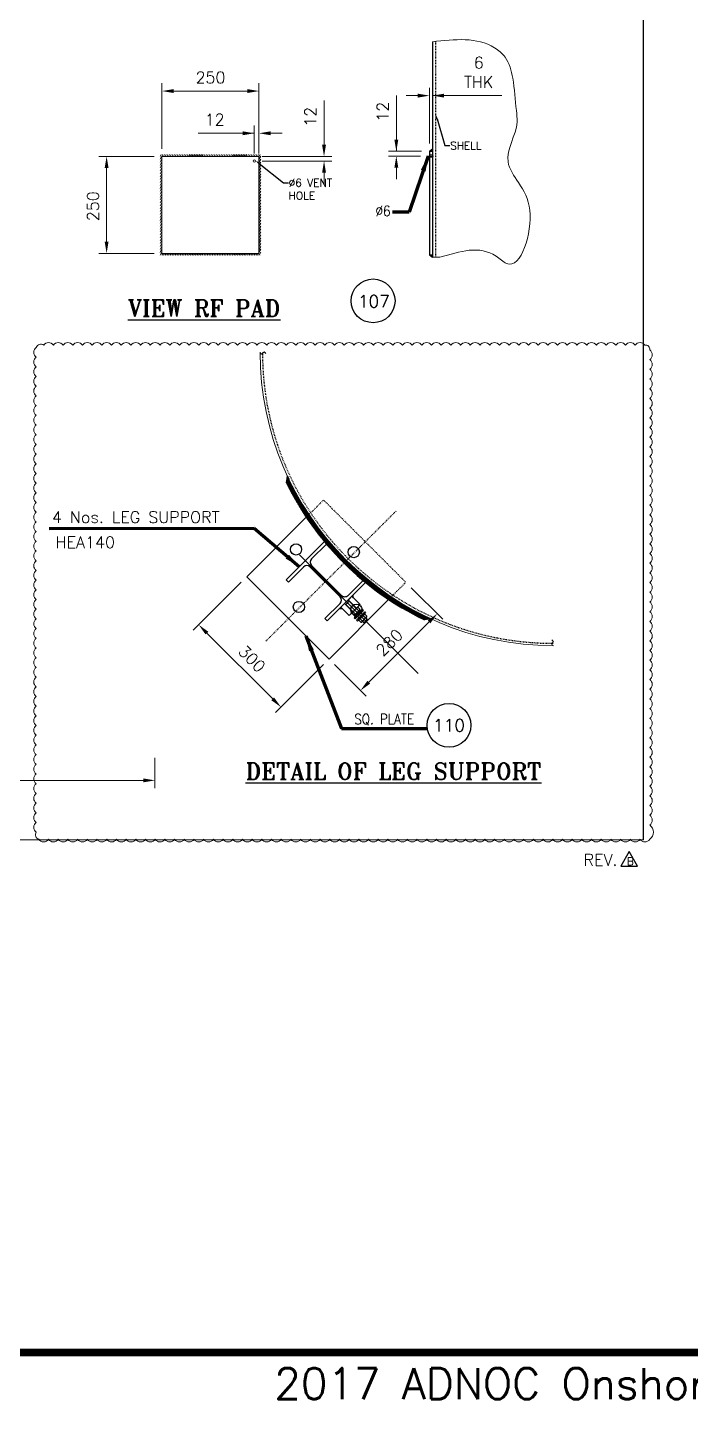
# Model space of a CAD drawing. Header units: inches. Extents: x 26960 to 35074, y -20333 to -19295.
# Drawn here: x 27115.4 to 27200.8, y -19881.6 to -19703.5 of the extents above; entities that cross this region are included whole.
import ezdxf
from ezdxf import colors
from ezdxf.entities.mleader import LeaderData, LeaderLine
from ezdxf.enums import TextEntityAlignment as Align
from ezdxf.math import Vec2, Vec3

# ---------------------------------------------------------------- set-up
doc = ezdxf.new("R2010")
doc.units = ezdxf.units.IN
doc.header["$LTSCALE"] = 200
doc.header["$MEASUREMENT"] = 0
for name, pattern in [('CENTER', [2, 1.25, -0.25, 0.25, -0.25]), ('CENTER2', [1.125, 0.75, -0.125, 0.125, -0.125]), ('DASHED', [0.75, 0.5, -0.25]), ('DASHED2', [0.375, 0.25, -0.125])]:
    doc.linetypes.add(name, pattern=pattern)
for name, color, linetype, lineweight in [('1 (CEN)', 1, 'CENTER2', 9), ('AM_5', 3, 'Continuous', 15), ('B-OBJ', 7, 'Continuous', 13)]:
    doc.layers.add(name, color=color, linetype=linetype, lineweight=lineweight)
for name, color, linetype in [('BORDER1', 3, 'Continuous'), ('BORDER2', 7, 'Continuous'), ('CENTER', 1, 'CENTER'), ('DIMENSION', 8, 'Continuous'), ('text', 3, 'Continuous'), ('WELD', 5, 'Continuous')]:
    doc.layers.add(name, color=color, linetype=linetype)
doc.styles.add("ROMAN'S", font='romans.shx')
doc.styles.add('ROMANC', font='ROMANC', dxfattribs={"height": 5})
doc.styles.add('ROMANS', font='romans.shx')
doc.styles.add('ROMANT', font='romant.shx')
doc.styles.get("Standard").update_dxf_attribs({"font": 'romans.shx'})
doc.dimstyles.get("Standard").update_dxf_attribs({"dimscale": 0, "dimtxt": 0.18, "dimasz": 0.18, "dimexe": 0.18, "dimexo": 0.0625, "dimgap": 0.09, "dimtad": 0, "dimtih": 1, "dimtoh": 1, "dimdec": 4, "dimzin": 0, "dimdsep": 46, "dimtxsty": 'Standard', "dimcen": 0.09, "dimadec": 0, "dimazin": 0, "dimtfac": 1, "dimtdec": 4, "dimtofl": 0, "dimtmove": 0, "dimatfit": 3, "dimfxl": 1, "dimtolj": 1, "dimtzin": 0, "dimarcsym": 0})
doc.dimstyles.new('VEP-5', dxfattribs={"dimscale": 0, "dimtxt": 2.5, "dimasz": 2.5, "dimexe": 1, "dimexo": 1, "dimgap": 1, "dimtad": 1, "dimdec": 0, "dimlfac": 20, "dimzin": 9, "dimdsep": 46, "dimtxsty": 'ROMANS', "dimcen": 0, "dimclrd": 256, "dimclre": 256, "dimclrt": 40, "dimadec": 0, "dimazin": 0, "dimtfac": 1, "dimtdec": 0, "dimtofl": 0, "dimtmove": 0, "dimatfit": 3, "dimfxl": 1.25, "dimlwd": -1, "dimlwe": -1, "dimarcsym": 0})
pattern_1 = [(180, (27287.411708, -20243.76052), (-1e-17, -0.0312536302), []), (270, (27287.411708, -20243.76052), (0.0312536302, -1e-17), [])]

# ---------------------------------------------------------------- blocks, each defined once
blk = doc.blocks.new('*D112')
at = {"layer": 'AM_5', "transparency": 16777216}
for p, q in [((27060.67, -19797.62), (27060.67, -19801.52)), ((27131.78, -19797.62), (27131.78, -19801.52)), ((27062.17, -19800.52), (27130.28, -19800.52))]:
    blk.add_line(p, q, dxfattribs=at)
for points in [[(27062.17, -19800.27), (27062.17, -19800.77), (27060.67, -19800.52)], [(27130.28, -19800.77), (27130.28, -19800.27), (27131.78, -19800.52)]]:
    blk.add_solid(points, dxfattribs=at)
at = {"layer": 'Defpoints', "color": 0, "transparency": 16777216}
for p in [(27060.67, -19796.62), (27131.78, -19796.62), (27131.78, -19800.52)]:
    blk.add_point(p, dxfattribs=at)
at = {"layer": 'AM_5', "color": 40, "transparency": 16777216, "insert": (27096.23, -19798.77), "char_height": 1.5, "attachment_point": 5, "style": 'ROMANS'}
blk.add_mtext('1422 B.C.D.', dxfattribs=at)
blk = doc.blocks.new('*D116')
at = {"layer": 'AM_5', "transparency": 16777216}
for p, q in [((27167.16, -19718.41), (27167.16, -19711.23)), ((27167.56, -19718.41), (27167.56, -19711.23)), ((27165.66, -19712.23), (27164.16, -19712.23)), ((27167.56, -19712.23), (27176.49, -19712.23)), ((27169.06, -19712.23), (27170.56, -19712.23))]:
    blk.add_line(p, q, dxfattribs=at)
for points in [[(27165.66, -19712.48), (27165.66, -19711.98), (27167.16, -19712.23)], [(27169.06, -19711.98), (27169.06, -19712.48), (27167.56, -19712.23)]]:
    blk.add_solid(points, dxfattribs=at)
at = {"layer": 'Defpoints', "color": 0, "transparency": 16777216}
for p in [(27167.56, -19712.23), (27167.16, -19719.41), (27167.56, -19719.41)]:
    blk.add_point(p, dxfattribs=at)
at = {"layer": 'AM_5', "color": 40, "transparency": 16777216, "insert": (27173.52, -19709.23), "char_height": 1.5, "attachment_point": 5, "style": 'ROMANS'}
blk.add_mtext('6\\PTHK', dxfattribs=at)
blk = doc.blocks.new('*D117')
at = {"layer": 'AM_5', "transparency": 16777216}
for p, q in [((27132.69, -19719.07), (27132.69, -19710.64)), ((27145.19, -19719.07), (27145.19, -19710.64)), ((27134.19, -19711.64), (27143.69, -19711.64))]:
    blk.add_line(p, q, dxfattribs=at)
for points in [[(27134.19, -19711.39), (27134.19, -19711.89), (27132.69, -19711.64)], [(27143.69, -19711.89), (27143.69, -19711.39), (27145.19, -19711.64)]]:
    blk.add_solid(points, dxfattribs=at)
at = {"layer": 'Defpoints', "color": 0, "transparency": 16777216}
for p in [(27145.19, -19711.64), (27132.69, -19720.07), (27145.19, -19720.07)]:
    blk.add_point(p, dxfattribs=at)
at = {"layer": 'AM_5', "color": 40, "transparency": 16777216, "insert": (27138.94, -19709.89), "char_height": 1.5, "attachment_point": 5, "style": 'ROMANS'}
blk.add_mtext('250', dxfattribs=at)
blk = doc.blocks.new('*D118')
at = {"layer": 'AM_5', "transparency": 16777216}
for p, q in [((27131.69, -19720.07), (27124.55, -19720.07)), ((27125.55, -19721.57), (27125.55, -19731.07)), ((27131.69, -19732.57), (27124.55, -19732.57))]:
    blk.add_line(p, q, dxfattribs=at)
for points in [[(27125.8, -19721.57), (27125.3, -19721.57), (27125.55, -19720.07)], [(27125.3, -19731.07), (27125.8, -19731.07), (27125.55, -19732.57)]]:
    blk.add_solid(points, dxfattribs=at)
at = {"layer": 'Defpoints', "color": 0, "transparency": 16777216}
for p in [(27132.69, -19720.07), (27125.55, -19732.57), (27132.69, -19732.57)]:
    blk.add_point(p, dxfattribs=at)
at = {"layer": 'AM_5', "color": 40, "transparency": 16777216, "insert": (27123.8, -19726.49), "char_height": 1.5, "attachment_point": 5, "rotation": 90, "style": 'ROMANS'}
blk.add_mtext('250', dxfattribs=at)
blk = doc.blocks.new('*D204')
at = {"layer": 'AM_5', "transparency": 16777216}
for p, q in [((27162.9, -19719.41), (27162.9, -19712.19)), ((27162.9, -19717.91), (27162.9, -19716.41)), ((27166.16, -19719.41), (27161.9, -19719.41)), ((27166.01, -19720.02), (27161.9, -19720.02)), ((27162.9, -19721.52), (27162.9, -19723.02))]:
    blk.add_line(p, q, dxfattribs=at)
for points in [[(27162.65, -19717.91), (27163.15, -19717.91), (27162.9, -19719.41)], [(27163.15, -19721.52), (27162.65, -19721.52), (27162.9, -19720.02)]]:
    blk.add_solid(points, dxfattribs=at)
at = {"layer": 'Defpoints', "color": 0, "transparency": 16777216}
for p in [(27162.9, -19720.02), (27167.01, -19720.02), (27167.16, -19719.41)]:
    blk.add_point(p, dxfattribs=at)
at = {"layer": 'AM_5', "color": 40, "transparency": 16777216, "insert": (27161.15, -19714.3), "char_height": 1.5, "attachment_point": 5, "rotation": 90, "style": 'ROMANS'}
blk.add_mtext('12', dxfattribs=at)
blk = doc.blocks.new('*D244')
at = {"layer": 'AM_5', "transparency": 16777216}
for p, q in [((27153.58, -19718.57), (27153.58, -19712.85)), ((27145.59, -19720.07), (27154.58, -19720.07)), ((27145.59, -19720.67), (27154.58, -19720.67)), ((27153.58, -19722.17), (27153.58, -19723.67))]:
    blk.add_line(p, q, dxfattribs=at)
for points in [[(27153.33, -19718.57), (27153.83, -19718.57), (27153.58, -19720.07)], [(27153.83, -19722.17), (27153.33, -19722.17), (27153.58, -19720.67)]]:
    blk.add_solid(points, dxfattribs=at)
at = {"layer": 'Defpoints', "color": 0, "transparency": 16777216}
for p in [(27144.59, -19720.07), (27153.58, -19720.07), (27144.59, -19720.67)]:
    blk.add_point(p, dxfattribs=at)
at = {"layer": 'AM_5', "color": 40, "transparency": 16777216, "insert": (27151.83, -19714.96), "char_height": 1.5, "attachment_point": 5, "rotation": 90, "style": 'ROMANS'}
blk.add_mtext('12', dxfattribs=at)
blk = doc.blocks.new('*D245')
at = {"layer": 'AM_5', "transparency": 16777216}
for p, q in [((27144.59, -19719.67), (27144.59, -19716.08)), ((27145.19, -19719.67), (27145.19, -19716.08)), ((27144.59, -19717.08), (27137.37, -19717.08)), ((27143.09, -19717.08), (27141.59, -19717.08)), ((27146.69, -19717.08), (27148.19, -19717.08))]:
    blk.add_line(p, q, dxfattribs=at)
for points in [[(27143.09, -19717.33), (27143.09, -19716.83), (27144.59, -19717.08)], [(27146.69, -19716.83), (27146.69, -19717.33), (27145.19, -19717.08)]]:
    blk.add_solid(points, dxfattribs=at)
at = {"layer": 'Defpoints', "color": 0, "transparency": 16777216}
for p in [(27145.19, -19717.08), (27144.59, -19720.67), (27145.19, -19720.67)]:
    blk.add_point(p, dxfattribs=at)
at = {"layer": 'AM_5', "color": 40, "transparency": 16777216, "insert": (27139.48, -19715.33), "char_height": 1.5, "attachment_point": 5, "style": 'ROMANS'}
blk.add_mtext('12', dxfattribs=at)
blk = doc.blocks.new('*U254')
at = {"layer": 'BORDER1', "color": 154, "true_color": 0x1859a9, "const_width": 1}
blk.add_lwpolyline([(0, 564), (796, 564), (796, 0), (0, 0)], close=True, dxfattribs=at)
at = {"layer": 'BORDER2', "color": 154, "true_color": 0x1859a9, "style": 'ROMANS'}
blk.add_text('2017 ADNOC Onshore . All rights reserved. Abu Dhabi Company for Onshore Petroleum Operations Ltd. Restricted Circulation', height=4, dxfattribs=at).set_placement((328, -2), align=Align.TOP_CENTER)
at = {"layer": 'BORDER2', "flags": 8}
for tag, height, style, p in [('REV-B', 2.7, 'ROMANS', (662.76, 125.68)), ('REV-A', 2.7, 'ROMANS', (662.76, 118.68)), ('RE-B', 7, 'ROMANT', (745.34, 6.15))]:
    blk.add_attdef(tag, text='', height=height, dxfattribs=dict(at, style=style)).set_placement(p, align=Align.CENTER)
at = {"layer": 'BORDER2', "style": 'ROMANS', "width": 4.59626}
for tag, p, p2 in [('DATE-B', (668.47, 125.68), (681.47, 125.68)), ('DATE-A', (668.47, 118.68), (681.47, 118.68))]:
    blk.add_attdef(tag, text='', height=2.7, dxfattribs=at).set_placement(p, p2, align=Align.FIT)
at = {"layer": 'BORDER2'}
for tag, height, style, p in [('DRN-B', 2.7, 'ROMANS', (689.55, 125.68)), ('CHD-B', 2.7, 'ROMANS', (701.61, 125.68)), ('APD-B', 2.7, 'ROMANS', (713.32, 125.68)), ('DRN-A', 2.7, 'ROMANS', (689.55, 118.68)), ('CHD-A', 2.7, 'ROMANS', (701.61, 118.68)), ('APD-A', 2.7, 'ROMANS', (713.32, 118.68)), ('CONS_CONT_VEND', 3.5, 'ROMANC', (726, 61.94))]:
    blk.add_attdef(tag, text='', height=height, dxfattribs=dict(at, style=style)).set_placement(p, align=Align.CENTER)
at = {"layer": 'BORDER2', "style": 'ROMANS', "width": 0.8}
for tag, p, height in [('1:X', (670.77, 103.49), 3), ('LOC', (709.61, 103.49), 3), ('PROJ_NO', (774.84, 103.49), 3), ('CONS_DRG_NO', (681.74, 53.26), 2.5)]:
    blk.add_attdef(tag, p, '', height=height, dxfattribs=at)
at = {"layer": 'BORDER2', "lineweight": 30, "width": 0.8, "flags": 104}
for tag, p in [('COMMENTS-B', (719.88, 127.5)), ('COMMENTS-A', (719.88, 120.5))]:
    blk.add_attdef(tag, text='', height=2.2, dxfattribs=at).set_placement(p, align=Align.MIDDLE_LEFT)
at = {"layer": 'BORDER2', "style": 'ROMANS', "width": 0.8}
for tag, p in [('PROJECT_TITLE_1', (726, 45.91)), ('PROJECT_TITLE_2', (726, 40.58))]:
    blk.add_attdef(tag, text='', height=3.5, dxfattribs=at).set_placement(p, align=Align.MIDDLE)
at = {"layer": 'BORDER2', "style": 'ROMANT', "width": 0.8}
for tag, p in [('DRG_TITLE_1', (726, 29.73)), ('DRG_TITLE_2', (726, 23.03)), ('DRG_TITLE_3', (726, 16.33))]:
    blk.add_attdef(tag, text='', height=4, dxfattribs=at).set_placement(p, align=Align.CENTER)
at = {"layer": 'BORDER2', "style": 'ROMANT'}
for tag, p in [('AR', (668.95, 6.15)), ('PA', (683.03, 6.15)), ('DC', (697.09, 6.15)), ('TS', (775.94, 6.15))]:
    blk.add_attdef(tag, p, '', height=7, dxfattribs=at)
for tag, p in [('SRNO', (736.79, 6.15)), ('SH', (771.83, 6.2))]:
    blk.add_attdef(tag, text='', height=7, dxfattribs=at).set_placement(p, align=Align.RIGHT)
at = {"layer": 'BORDER2', "style": 'ROMANS', "flags": 2}
blk.add_attdef('TB_VERSION', text='', height=2, dxfattribs=at).set_placement((1, -1), align=Align.TOP_LEFT)
blk = doc.blocks.new('*U290')
at = {"color": 0}
for p, q in [((-5.13, 0.17), (-0.18, 5.12)), ((0.12, 4.82), (-1.83, 2.87)), ((-0.18, 5.12), (0.12, 4.82)), ((-4.8, -0.1), (-2.87, 1.83)), ((-2.02, 1.83), (1.83, -2.03)), ((-1.83, 2.02), (2.02, -1.83)), ((2.87, -1.83), (4.83, 0.12)), ((4.83, 0.12), (5.13, -0.18)), ((5.13, -0.18), (0.18, -5.12)), ((1.83, -2.87), (-0.09, -4.8))]:
    blk.add_line(p, q, dxfattribs=at)
at = {"color": 7, "linetype": 'DASHED'}
blk.add_line((-3.18, 2.12), (-2.12, 3.18), dxfattribs=at)
at = {"color": 0}
for centre, start, end in [((-2.45, 1.4), 45, 135), ((-1.41, 2.45), 135, 225), ((1.41, -2.45), 315, 45), ((2.45, -1.41), 225, 315)]:
    blk.add_arc(centre, 0.6, start, end, dxfattribs=at)
at = {"layer": 'CENTER', "linetype": 'CENTER', "ltscale": 0.0001}
for p, q in [((-9.03, -9.03), (7.75, 7.74)), ((-3.6, 3.6), (3.48, -3.49))]:
    blk.add_line(p, q, dxfattribs=at)
blk = doc.blocks.new('*U289')
at = {"color": 0, "linetype": 'ByBlock', "lineweight": -2, "transparency": 16777216}
blk.add_blockref('*U290', (27316.86, -19504.82, -17.09), dxfattribs=at)
blk.add_blockref('*U290', (27316.86, -19504.82, -17.09), dxfattribs=at)
blk.add_blockref('*U290', (27316.86, -19504.82, -17.09), dxfattribs=at)
blk = doc.blocks.new('*U291')
at = {"color": 0, "linetype": 'CENTER2', "transparency": 16777216}
blk.add_line((8.03, -8.03), (-7.19, 7.19), dxfattribs=at)
blk = doc.blocks.new('*D292')
at = {"layer": 'AM_5', "transparency": 16777216}
for p, q in [((27142.91, -19774.98), (27136.71, -19781.17)), ((27138.48, -19781.53), (27146.97, -19790.01)), ((27153.52, -19785.58), (27147.32, -19791.78))]:
    blk.add_line(p, q, dxfattribs=at)
for points in [[(27138.66, -19781.35), (27138.3, -19781.7), (27137.42, -19780.46)], [(27146.79, -19790.19), (27147.14, -19789.83), (27148.03, -19791.07)]]:
    blk.add_solid(points, dxfattribs=at)
at = {"layer": 'Defpoints', "color": 0, "transparency": 16777216}
for p in [(27143.62, -19774.27), (27154.22, -19784.88), (27148.03, -19791.07)]:
    blk.add_point(p, dxfattribs=at)
at = {"layer": 'AM_5', "color": 40, "transparency": 16777216, "insert": (27144.28, -19784.85), "char_height": 1.5, "attachment_point": 5, "rotation": 315, "style": 'ROMANS'}
blk.add_mtext('300', dxfattribs=at)
blk = doc.blocks.new('*D293')
at = {"layer": 'AM_5', "transparency": 16777216}
for p, q in [((27164.83, -19775.68), (27168.89, -19779.74)), ((27159.34, -19787.87), (27167.12, -19780.09)), ((27154.93, -19785.58), (27158.99, -19789.64))]:
    blk.add_line(p, q, dxfattribs=at)
for points in [[(27167.29, -19780.27), (27166.94, -19779.92), (27168.18, -19779.03)], [(27159.16, -19787.69), (27159.52, -19788.05), (27158.28, -19788.93)]]:
    blk.add_solid(points, dxfattribs=at)
at = {"layer": 'Defpoints', "color": 0, "transparency": 16777216}
for p in [(27164.12, -19774.98), (27168.18, -19779.03), (27154.22, -19784.88)]:
    blk.add_point(p, dxfattribs=at)
at = {"layer": 'AM_5', "color": 40, "transparency": 16777216, "insert": (27161.99, -19782.74), "char_height": 1.5, "attachment_point": 5, "rotation": 45, "style": 'ROMANS'}
blk.add_mtext('280', dxfattribs=at)
blk = doc.blocks.new('REVISION')
at = {"layer": 'DIMENSION', "color": 1, "linetype": 'DASHED2'}
blk.add_lwpolyline([(-2.5, 13.6), (-11.2, 28.6), (-19.9, 13.6)], close=True, dxfattribs=at)
at = {"layer": 'DIMENSION', "color": 1, "linetype": 'DASHED2', "attachment_point": 1, "style": "ROMAN'S"}
for s, insert, char_height, width in [('REV.', (-58.2, 26), 12, 56.203), ('B', (-13.6, 22.6), 8, 5.597)]:
    blk.add_mtext(s, dxfattribs=dict(at, insert=insert, char_height=char_height, width=width))

msp = doc.modelspace()

# ---------------------------------------------------------------- hatches: boundary and pattern name
at = {"linetype": 'DASHED'}
h = msp.add_hatch(dxfattribs=at)
h.set_pattern_fill('ANSI31', color=2, angle=45)
h.set_pattern_definition([(90, (371.51019, -57.25586), (-0.125, 8e-18), [])])
h.paths.add_polyline_path([(27166.80409, -19779.43575, -0.034684461), (27162.24863, -19776.85034), (27161.90276, -19777.19622, 0.034338079), (27166.44835, -19779.79149)])
h.paths.add_polyline_path([(27158.94028, -19775.01028, 0.024138046), (27161.90276, -19777.19622), (27162.24863, -19776.85034, -0.049244715), (27156.49154, -19772.15695), (27156.15069, -19772.4978, 0.024614526)])
h.paths.add_polyline_path([(27156.49154, -19772.15695, -0.050707506), (27151.64089, -19766.24488), (27151.29502, -19766.59075, 0.025580512), (27153.62113, -19769.72285), (27153.62805, -19769.71714), (27153.62168, -19769.72351, 0.002791736), (27153.8947, -19770.05059), (27153.90073, -19770.0455), (27153.89513, -19770.0511, 0.021815369), (27156.15069, -19772.4978)])
h.paths.add_polyline_path([(27148.74447, -19762.13987, 0.033651521), (27151.29502, -19766.59075), (27151.64089, -19766.24488, -0.033978367), (27149.10074, -19761.78607)])
at = {"layer": 'B-OBJ'}
h = msp.add_hatch(dxfattribs=at)
h.set_pattern_fill('ANSI31', color=0, scale=1.5, angle=15)
h.set_pattern_definition([(60, (-217.0467, -42.25705), (-0.1623797632, 0.09375), [])])
h.paths.add_polyline_path([(27132.43877, -19719.81803), (27145.43877, -19719.81803), (27145.43877, -19732.81803), (27132.43877, -19732.81803)])
h.paths.add_polyline_path([(27132.68877, -19720.06803), (27145.18877, -19720.06803), (27145.18877, -19732.56803), (27132.68877, -19732.56803)], flags=16)
h.paths.add_polyline_path([(27136.6352, -19712.12778), (27141.24234, -19712.12778), (27141.24234, -19714.37778), (27136.6352, -19714.37778)], flags=9)
h.paths.add_polyline_path([(27124.42448, -19728.79632), (27124.42448, -19724.18917), (27126.67448, -19724.18917), (27126.67448, -19728.79632)], flags=9)
at = {"layer": 'DIMENSION', "linetype": 'DASHED'}
h = msp.add_hatch(dxfattribs=at)
h.set_pattern_fill('ANSI37', color=5, scale=0.050033)
h.set_pattern_definition([(45, (371.5101896, -57.2558556), (-0.0044223636607, 0.0044223636607), []), (135, (371.5101896, -57.2558556), (-0.0044223636607, -0.0044223636607), [])])
h.paths.add_polyline_path([(27167.28969, -19779.66423, -0.003549419), (27166.80409, -19779.43575), (27166.44835, -19779.79149)])
h.paths.add_polyline_path([(27149.10074, -19761.78607, -0.003710377), (27148.86053, -19761.2791), (27148.74447, -19762.13987)])
at = {"layer": 'WELD'}
h = msp.add_hatch(dxfattribs=at)
h.set_pattern_fill('ANSI37', color=256, scale=0.333333)
h.set_pattern_definition([(45, (26604.56106, -19404.639245), (-0.0294627825, 0.0294627825), []), (135, (26604.56106, -19404.639245), (-0.0294627825, -0.0294627825), [])])
h.paths.add_polyline_path([(27167.56049, -19719.40878), (27167.56049, -19719.07545), (27167.16049, -19719.40878)])
h = msp.add_hatch(dxfattribs=at)
h.set_pattern_fill('ANSI37', color=256, scale=0.333333)
h.set_pattern_definition([(45, (26604.56106, -19404.639245), (-0.0294627825, 0.0294627825), []), (135, (26604.56106, -19404.639245), (-0.0294627825, -0.0294627825), [])])
h.paths.add_polyline_path([(27167.56049, -19719.40878), (27167.56049, -19719.07545), (27167.16049, -19719.40878)])
h = msp.add_hatch(dxfattribs=at)
h.set_pattern_fill('ANSI37', color=256, scale=0.333333, angle=360)
h.set_pattern_definition([(45, (26604.56106, -19397.97258), (-0.0294627825, 0.0294627825), []), (135, (26604.56106, -19397.97258), (-0.0294627825, -0.0294627825), [])])
h.paths.add_polyline_path([(27167.56049, -19732.74212), (27167.56049, -19733.07545), (27167.16049, -19732.74212)])
h = msp.add_hatch(dxfattribs=at)
h.set_pattern_fill('ANSI37', color=256, scale=0.250029, angle=135)
h.set_pattern_definition(pattern_1)
h.paths.add_polyline_path([(27157.16702, -19776.78478), (27157.34381, -19776.60798), (27157.34381, -19776.96157)])
h = msp.add_hatch(dxfattribs=at)
h.set_pattern_fill('ANSI37', color=256, scale=0.250029, angle=135)
h.set_pattern_definition(pattern_1)
h.paths.add_polyline_path([(27155.75264, -19778.19915), (27155.57584, -19778.37595), (27155.92944, -19778.37595)])

# ---------------------------------------------------------------- linework, layer by layer
for p, q in [((27167.56049, -19705.28131), (27167.56049, -19733.07545)), ((27167.16049, -19719.40878, -0.90521), (27167.56049, -19719.07545)), ((27167.16049, -19719.40878, -0.90521), (27167.56049, -19719.07545)), ((27167.56049, -19719.40878), (27167.16049, -19719.40878, -0.90521)), ((27167.16049, -19732.74212, -0.90521), (27167.56049, -19733.07545)), ((27148.74447, -19762.13987), (27148.86053, -19761.2791)), ((27149.10074, -19761.78607), (27148.74447, -19762.13987)), ((27143.61693, -19774.26884), (27151.29502, -19766.59075)), ((27154.22353, -19784.87545), (27143.61693, -19774.26884)), ((27161.90276, -19777.19622), (27154.22353, -19784.87545)), ((27157.16702, -19776.78478), (27157.34381, -19776.96157)), ((27157.34381, -19776.96157), (27157.34381, -19776.60798)), ((27155.92944, -19778.37595), (27155.57584, -19778.37595)), ((27155.75264, -19778.19915), (27155.92944, -19778.37595)), ((27166.80409, -19779.43575), (27166.44835, -19779.79149)), ((27166.44835, -19779.79149), (27167.28969, -19779.66423))]:
    msp.add_line(p, q)
at = {"color": 7, "linetype": 'DASHED'}
for p, q in [((27167.16049, -19719.40878, -0.90521), (27167.16049, -19732.74212, -0.90521)), ((27167.16049, -19732.74212, -0.90521), (27167.56049, -19732.74212)), ((27157.75646, -19778.3169), (27156.69568, -19777.25612)), ((27158.2278, -19777.84556), (27157.16702, -19776.78478)), ((27156.81342, -19779.25994), (27155.92944, -19778.37595)), ((27157.28476, -19778.7886), (27156.22398, -19777.72781)), ((27156.81394, -19777.42197), (27156.38983, -19777.84607)), ((27156.38983, -19777.84607), (27157.30856, -19778.7648)), ((27158.2278, -19777.84556), (27156.81342, -19779.25994)), ((27156.81394, -19777.42197), (27157.73267, -19778.34069)), ((27157.41452, -19779.22813), (27157.19175, -19779.00537)), ((27157.21916, -19778.8542), (27157.82206, -19778.2513)), ((27157.5931, -19779.04955), (27157.37033, -19778.82678)), ((27157.48207, -19779.57519), (27158.54285, -19778.51441)), ((27157.79627, -19779.1097), (27157.49829, -19779.40462)), ((27157.53386, -19779.5131), (27157.87426, -19779.14812)), ((27157.56569, -19779.20072), (27158.16858, -19778.59782)), ((27158.64893, -19778.62049), (27157.58814, -19779.68127)), ((27157.65508, -19779.11133), (27158.09354, -19779.54978)), ((27157.7751, -19779.86822), (27158.83588, -19778.80744)), ((27158.01741, -19778.62524), (27157.79465, -19778.40247)), ((27157.87426, -19779.14812), (27157.79627, -19779.1097)), ((27158.94196, -19778.91352), (27157.88117, -19779.9743)), ((27157.90315, -19778.95745), (27158.42536, -19778.62877)), ((27157.99361, -19778.77279), (27157.90315, -19778.95745)), ((27158.19599, -19778.44665), (27157.97323, -19778.22389)), ((27158.36083, -19778.57051), (27157.99361, -19778.77279)), ((27158.80231, -19779.05317), (27158.02083, -19779.83465)), ((27158.07919, -19778.68722), (27158.51764, -19779.12567)), ((27158.42536, -19778.62877), (27158.36083, -19778.57051)), ((27158.64893, -19778.62049), (27158.54285, -19778.51441)), ((27158.80231, -19779.05317), (27159.08695, -19779.33781)), ((27158.83588, -19778.80744), (27158.94196, -19778.91352)), ((27158.83588, -19778.80744), (27158.94196, -19778.91352)), ((27157.58814, -19779.68127), (27157.48207, -19779.57519)), ((27157.58814, -19779.68127), (27157.48207, -19779.57519)), ((27157.49829, -19779.40462), (27157.53386, -19779.5131)), ((27157.7751, -19779.86822), (27157.88117, -19779.9743)), ((27158.02083, -19779.83465), (27158.30547, -19780.11929)), ((27158.26129, -19779.71795), (27158.48405, -19779.94071)), ((27159.05954, -19779.48898), (27158.45664, -19780.09188)), ((27158.54593, -19780.00259), (27158.68741, -19780.14407)), ((27158.6856, -19779.29363), (27158.90837, -19779.5164)), ((27158.68741, -19780.14407), (27158.75834, -19780.14407)), ((27159.11296, -19779.7915), (27158.75834, -19780.14407)), ((27158.97025, -19779.57828), (27159.11296, -19779.72099)), ((27159.11296, -19779.72099), (27159.11296, -19779.7915))]:
    msp.add_line(p, q, dxfattribs=at)
at = {"color": 7, "linetype": 'DASHED', "extrusion": (-0.914678, -4.9397e-12, 0.404184)}
msp.add_line((27167.16049, -19719.40878, -0.90521), (27167.56049, -19719.40878), dxfattribs=at)
at = {"linetype": 'DASHED', "ltscale": 0.0001}
for p, q in [((27151.29502, -19766.59075), (27153.51642, -19764.36935)), ((27153.51642, -19764.36935), (27164.12302, -19774.97595)), ((27161.90276, -19777.19622), (27164.12302, -19774.97595))]:
    msp.add_line(p, q, dxfattribs=at)
at = {"color": 6}
for centre in [(27149.96987, -19770.74009, 17.08977), (27157.40551, -19771.08686), (27150.33444, -19778.15793), (27157.75906, -19778.51149)]:
    msp.add_circle(centre, 0.725, dxfattribs=at)
msp.add_arc((27183.04828, -19745.43846), 38.15349, 205.9599385, 244.209432)
at = {"color": 7, "linetype": 'DASHED'}
for centre, radius, start, end in [((27157.31453, -19778.94956), 0.13486, 65.5558595, 204.4441405), ((27157.91525, -19778.94739), 0.5581, 102.4795906, 167.5204094), ((27157.47032, -19779.10536), 0.13486, 245.5558595, 24.4441405), ((27157.4725, -19778.50463), 0.5581, 282.4795906, 347.5204094), ((27157.91742, -19778.34666), 0.13486, 65.5558595, 204.4441405), ((27158.07322, -19778.50246), 0.13486, 245.5558595, 24.4441405), ((27158.80838, -19779.23782), 0.13486, 65.5558595, 204.4441405), ((27158.20548, -19779.84072), 0.13486, 65.5558595, 204.4441405), ((27158.8062, -19779.83855), 0.5581, 102.4795906, 167.5204094), ((27158.36128, -19779.99652), 0.13486, 245.5558595, 24.4441405), ((27158.36345, -19779.3958), 0.5581, 282.4795906, 347.5204094), ((27158.96417, -19779.39362), 0.13486, 245.5558595, 24.4441405)]:
    msp.add_arc(centre, radius, start, end, dxfattribs=at)
for points in [[(27146.07321, -19745.49482), (27145.87023, -19745.31856), (27145.52616, -19745.55949), (27145.33918, -19745.34756)], [(27182.96067, -19782.41218), (27183.13505, -19782.61678), (27182.89095, -19782.95861), (27183.10114, -19783.14754)]]:
    msp.add_spline(points, degree=3)
at = {"layer": '1 (CEN)', "extrusion": (-0.914678, 0, 0.404184)}
msp.add_line((27167.0059, -19720.01803, -1.25505), (27167.6959, -19720.01803, 0.30644), dxfattribs=at)
at = {"layer": 'B-OBJ', "color": 8}
for p, q in [((27145.18877, -19720.06803), (27145.18877, -19723.15675)), ((27167.56049, -19733.07545), (27168.51319, -19733.07545)), ((27108.0412, -19808.17605), (27194.74543, -19808.17605))]:
    msp.add_line(p, q, dxfattribs=at)
at = {"layer": 'B-OBJ', "color": 6, "extrusion": (-0.914678, 0, 0.404184)}
for p, q in [((27167.16049, -19719.86803, -0.90521), (27167.56049, -19719.86803)), ((27167.16049, -19720.16803, -0.90521), (27167.56049, -19720.16803))]:
    msp.add_line(p, q, dxfattribs=at)
at = {"layer": 'B-OBJ', "color": 4}
msp.add_lwpolyline([(27132.68877, -19720.06803), (27145.18877, -19720.06803), (27145.18877, -19732.56803), (27132.68877, -19732.56803)], close=True, dxfattribs=at)
at = {"layer": 'B-OBJ', "color": 6}
msp.add_lwpolyline([(27195.566, -19808.11799, -0.5206), (27194.316, -19808.11799, -0.5206), (27193.066, -19808.11799, -0.5206), (27191.816, -19808.11799, -0.5206), (27190.566, -19808.11799, -0.5206), (27189.316, -19808.11799, -0.5206), (27188.066, -19808.11799, -0.5206), (27186.816, -19808.11799, -0.5206), (27185.566, -19808.11799, -0.5206), (27184.316, -19808.11799, -0.5206), (27183.066, -19808.11799, -0.5206), (27181.816, -19808.11799, -0.5206), (27180.566, -19808.11799, -0.5206), (27179.316, -19808.11799, -0.5206), (27178.066, -19808.11799, -0.5206), (27176.816, -19808.11799, -0.5206), (27175.566, -19808.11799, -0.5206), (27174.316, -19808.11799, -0.5206), (27173.066, -19808.11799, -0.5206), (27171.816, -19808.11799, -0.5206), (27170.566, -19808.11799, -0.5206), (27169.316, -19808.11799, -0.5206), (27168.066, -19808.11799, -0.5206), (27166.816, -19808.11799, -0.5206), (27165.566, -19808.11799, -0.5206), (27164.316, -19808.11799, -0.5206), (27163.066, -19808.11799, -0.5206), (27161.816, -19808.11799, -0.5206), (27160.566, -19808.11799, -0.5206), (27159.316, -19808.11799, -0.5206), (27158.066, -19808.11799, -0.5206), (27156.816, -19808.11799, -0.5206), (27155.566, -19808.11799, -0.5206), (27154.316, -19808.11799, -0.5206), (27153.066, -19808.11799, -0.5206), (27151.816, -19808.11799, -0.5206), (27150.566, -19808.11799, -0.5206), (27149.316, -19808.11799, -0.5206), (27148.066, -19808.11799, -0.5206), (27146.816, -19808.11799, -0.5206), (27145.566, -19808.11799, -0.5206), (27144.316, -19808.11799, -0.5206), (27143.066, -19808.11799, -0.5206), (27141.816, -19808.11799, -0.5206), (27140.566, -19808.11799, -0.5206), (27139.316, -19808.11799, -0.5206), (27138.066, -19808.11799, -0.5206), (27136.816, -19808.11799, -0.5206), (27135.566, -19808.11799, -0.5206), (27134.316, -19808.11799, -0.5206), (27133.066, -19808.11799, -0.5206), (27131.816, -19808.11799, -0.5206), (27130.566, -19808.11799, -0.5206), (27129.316, -19808.11799, -0.5206), (27128.066, -19808.11799, -0.5206), (27126.816, -19808.11799, -0.5206), (27125.566, -19808.11799, -0.5206), (27124.316, -19808.11799, -0.5206), (27123.066, -19808.11799, -0.5206), (27121.816, -19808.11799, -0.5206), (27120.566, -19808.11799, -0.5206), (27119.316, -19808.11799, -0.5206), (27118.066, -19808.11799, -0.5206), (27116.816, -19808.11799, -0.5206), (27116.4858, -19807.19819, -0.5206), (27116.4858, -19805.94819, -0.5206), (27116.4858, -19804.69819, -0.5206), (27116.4858, -19803.44819, -0.5206), (27116.4858, -19802.19819, -0.5206), (27116.4858, -19800.94819, -0.5206), (27116.4858, -19799.69819, -0.5206), (27116.4858, -19798.44819, -0.5206), (27116.4858, -19797.19819, -0.5206), (27116.4858, -19795.94819, -0.5206), (27116.4858, -19794.69819, -0.5206), (27116.4858, -19793.44819, -0.5206), (27116.4858, -19792.19819, -0.5206), (27116.4858, -19790.94819, -0.5206), (27116.4858, -19789.69819, -0.5206), (27116.4858, -19788.44819, -0.5206), (27116.4858, -19787.19819, -0.5206), (27116.4858, -19785.94819, -0.5206), (27116.4858, -19784.69819, -0.5206), (27116.4858, -19783.44819, -0.5206), (27116.4858, -19782.19819, -0.5206), (27116.4858, -19780.94819, -0.5206), (27116.4858, -19779.69819, -0.5206), (27116.4858, -19778.44819, -0.5206), (27116.4858, -19777.19819, -0.5206), (27116.4858, -19775.94819, -0.5206), (27116.4858, -19774.69819, -0.5206), (27116.4858, -19773.44819, -0.5206), (27116.4858, -19772.19819, -0.5206), (27116.4858, -19770.94819, -0.5206), (27116.4858, -19769.69819, -0.5206), (27116.4858, -19768.44819, -0.5206), (27116.4858, -19767.19819, -0.5206), (27116.4858, -19765.94819, -0.5206), (27116.4858, -19764.69819, -0.5206), (27116.4858, -19763.44819, -0.5206), (27116.4858, -19762.19819, -0.5206), (27116.4858, -19760.94819, -0.5206), (27116.4858, -19759.69819, -0.5206), (27116.4858, -19758.44819, -0.5206), (27116.4858, -19757.19819, -0.5206), (27116.4858, -19755.94819, -0.5206), (27116.4858, -19754.69819, -0.5206), (27116.4858, -19753.44819, -0.5206), (27116.4858, -19752.19819, -0.5206), (27116.4858, -19750.94819, -0.5206), (27116.4858, -19749.69819, -0.5206), (27116.4858, -19748.44819, -0.5206), (27116.4858, -19747.19819, -0.5206), (27116.4858, -19745.94819, -0.5206), (27116.4858, -19744.69819, -0.5206), (27117.4362, -19744.39859, -0.5206), (27118.6862, -19744.39859, -0.5206), (27119.9362, -19744.39859, -0.5206), (27121.1862, -19744.39859, -0.5206), (27122.4362, -19744.39859, -0.5206), (27123.6862, -19744.39859, -0.5206), (27124.9362, -19744.39859, -0.5206), (27126.1862, -19744.39859, -0.5206), (27127.4362, -19744.39859, -0.5206), (27128.6862, -19744.39859, -0.5206), (27129.9362, -19744.39859, -0.5206), (27131.1862, -19744.39859, -0.5206), (27132.4362, -19744.39859, -0.5206), (27133.6862, -19744.39859, -0.5206), (27134.9362, -19744.39859, -0.5206), (27136.1862, -19744.39859, -0.5206), (27137.4362, -19744.39859, -0.5206), (27138.6862, -19744.39859, -0.5206), (27139.9362, -19744.39859, -0.5206), (27141.1862, -19744.39859, -0.5206), (27142.4362, -19744.39859, -0.5206), (27143.6862, -19744.39859, -0.5206), (27144.9362, -19744.39859, -0.5206), (27146.1862, -19744.39859, -0.5206), (27147.4362, -19744.39859, -0.5206), (27148.6862, -19744.39859, -0.5206), (27149.9362, -19744.39859, -0.5206), (27151.1862, -19744.39859, -0.5206), (27152.4362, -19744.39859, -0.5206), (27153.6862, -19744.39859, -0.5206), (27154.9362, -19744.39859, -0.5206), (27156.1862, -19744.39859, -0.5206), (27157.4362, -19744.39859, -0.5206), (27158.6862, -19744.39859, -0.5206), (27159.9362, -19744.39859, -0.5206), (27161.1862, -19744.39859, -0.5206), (27162.4362, -19744.39859, -0.5206), (27163.6862, -19744.39859, -0.5206), (27164.9362, -19744.39859, -0.5206), (27166.1862, -19744.39859, -0.5206), (27167.4362, -19744.39859, -0.5206), (27168.6862, -19744.39859, -0.5206), (27169.9362, -19744.39859, -0.5206), (27171.1862, -19744.39859, -0.5206), (27172.4362, -19744.39859, -0.5206), (27173.6862, -19744.39859, -0.5206), (27174.9362, -19744.39859, -0.5206), (27176.1862, -19744.39859, -0.5206), (27177.4362, -19744.39859, -0.5206), (27178.6862, -19744.39859, -0.5206), (27179.9362, -19744.39859, -0.5206), (27181.1862, -19744.39859, -0.5206), (27182.4362, -19744.39859, -0.5206), (27183.6862, -19744.39859, -0.5206), (27184.9362, -19744.39859, -0.5206), (27186.1862, -19744.39859, -0.5206), (27187.4362, -19744.39859, -0.5206), (27188.6862, -19744.39859, -0.5206), (27189.9362, -19744.39859, -0.5206), (27191.1862, -19744.39859, -0.5206), (27192.4362, -19744.39859, -0.5206), (27193.6862, -19744.39859, -0.5206), (27194.9362, -19744.39859, -0.5206), (27195.566, -19745.01879, -0.5206), (27195.566, -19746.26879, -0.5206), (27195.566, -19747.51879, -0.5206), (27195.566, -19748.76879, -0.5206), (27195.566, -19750.01879, -0.5206), (27195.566, -19751.26879, -0.5206), (27195.566, -19752.51879, -0.5206), (27195.566, -19753.76879, -0.5206), (27195.566, -19755.01879, -0.5206), (27195.566, -19756.26879, -0.5206), (27195.566, -19757.51879, -0.5206), (27195.566, -19758.76879, -0.5206), (27195.566, -19760.01879, -0.5206), (27195.566, -19761.26879, -0.5206), (27195.566, -19762.51879, -0.5206), (27195.566, -19763.76879, -0.5206), (27195.566, -19765.01879, -0.5206), (27195.566, -19766.26879, -0.5206), (27195.566, -19767.51879, -0.5206), (27195.566, -19768.76879, -0.5206), (27195.566, -19770.01879, -0.5206), (27195.566, -19771.26879, -0.5206), (27195.566, -19772.51879, -0.5206), (27195.566, -19773.76879, -0.5206), (27195.566, -19775.01879, -0.5206), (27195.566, -19776.26879, -0.5206), (27195.566, -19777.51879, -0.5206), (27195.566, -19778.76879, -0.5206), (27195.566, -19780.01879, -0.5206), (27195.566, -19781.26879, -0.5206), (27195.566, -19782.51879, -0.5206), (27195.566, -19783.76879, -0.5206), (27195.566, -19785.01879, -0.5206), (27195.566, -19786.26879, -0.5206), (27195.566, -19787.51879, -0.5206), (27195.566, -19788.76879, -0.5206), (27195.566, -19790.01879, -0.5206), (27195.566, -19791.26879, -0.5206), (27195.566, -19792.51879, -0.5206), (27195.566, -19793.76879, -0.5206), (27195.566, -19795.01879, -0.5206), (27195.566, -19796.26879, -0.5206), (27195.566, -19797.51879, -0.5206), (27195.566, -19798.76879, -0.5206), (27195.566, -19800.01879, -0.5206), (27195.566, -19801.26879, -0.5206), (27195.566, -19802.51879, -0.5206), (27195.566, -19803.76879, -0.5206), (27195.566, -19805.01879, -0.5206), (27195.566, -19806.26879, -0.5206)], format="xyb", close=True, dxfattribs=at)
msp.add_circle((27144.58877, -19720.66803), 0.15, dxfattribs=at)
at = {"layer": 'B-OBJ', "color": 4}
msp.add_arc((27183.13918, -19745.34756), 37.8, 180, 269.9423467, dxfattribs=at)
at = {"layer": 'B-OBJ', "color": 8}
msp.add_spline([(27167.56049, -19705.28131), (27175.56519, -19706.05735), (27176.92059, -19707.27255), (27177.90209, -19709.98325), (27178.36939, -19714.14285), (27178.46289, -19715.63845), (27177.29449, -19720.77955), (27178.64979, -19723.44355), (27180.09869, -19726.99565), (27177.10749, -19733.86595), (27175.75209, -19732.93125), (27168.51319, -19733.07545)], degree=3, dxfattribs=at)
at = {"layer": 'DIMENSION'}
msp.add_line((27194.74543, -19808.17605), (27194.74543, -19701.29077), dxfattribs=at)
at = {"layer": 'DIMENSION', "linetype": 'DASHED', "ltscale": 0.0001}
msp.add_line((27167.96049, -19705.23722), (27167.96049, -19733.07545), dxfattribs=at)
msp.add_arc((27183.13918, -19745.34756), 37.5, 180, 269.9418855, dxfattribs=at)
at = {"layer": 'text', "color": 4}
for centre in [(27159.90515, -19738.69123, -0.90521), (27169.69318, -19793.41694, 17.08977)]:
    msp.add_circle(centre, 2.824, dxfattribs=at)

# ---------------------------------------------------------------- block references
at = {"color": 0, "linetype": 'DASHED', "rotation": 180}
msp.add_blockref('*U289', (54470.6726, -39279.66196, 17.08977), dxfattribs=at)
at = {"color": 7, "linetype": 'CENTER2'}
msp.add_blockref('*U291', (27157.69387, -19778.72601), dxfattribs=at)
at = {"layer": 'BORDER1', "lineweight": 9}
msp.add_blockref('*U254', (26990.4983, -19874.28619), dxfattribs=at)
at = {"layer": 'DIMENSION', "color": 6, "linetype": 'DASHED2', "xscale": 0.1252646215129461, "yscale": 0.1252646215129461, "zscale": 0.1252646215129461}
msp.add_blockref('REVISION', (27194.32203, -19813.27434), dxfattribs=at)

# ---------------------------------------------------------------- texts
at = {"color": 3, "style": 'ROMANS', "width": 0.85}
for s, p in [('%%C6', (27160.20891, -19727.76795, -1.25505)), ('SQ. PLATE', (27157.47549, -19793.27462, 17.08977))]:
    msp.add_text(s, height=1.333333, dxfattribs=at).set_placement(p)
at = {"color": 3, "style": 'ROMANS'}
for s, p in [('107', (27159.99647, -19738.7506, -0.90521)), ('110', (27169.69318, -19793.41694, 17.08977))]:
    msp.add_text(s, height=1.6, dxfattribs=at).set_placement(p, align=Align.MIDDLE_CENTER)
for s, p in [('4 Nos. LEG SUPPORT', (27118.51264, -19767.33103)), ('HEA140 ', (27118.98033, -19770.56656))]:
    msp.add_text(s, height=1.5, dxfattribs=at).set_placement(p)
at = {"layer": 'text', "color": 6, "style": 'ROMANT'}
for s, p in [('%%UVIEW RF PAD', (27138.12118, -19740.71184, -0.90521)), ('%%UDETAIL OF LEG SUPPORT', (27162.53116, -19800.40615, -0.75187))]:
    msp.add_text(s, height=2.1333333, dxfattribs=at).set_placement(p, align=Align.CENTER)

# ---------------------------------------------------------------- dimensions: what is measured, and where the dimension line sits
at = {"layer": 'AM_5'}
dim = msp.add_linear_dim(base=(27167.56049, -19712.22925, -0.90521), p1=(27167.16049, -19719.40878, -0.90521), p2=(27167.56049, -19719.40878), text='6\\PTHK', dimstyle='VEP-5', override={"dimscale": 1, "dimtxt": 1.5, "dimasz": 1.5}, dxfattribs=at)
dim.commit()
dim.dimension.update_dxf_attribs({"geometry": '*D116', "text_midpoint": (27173.52477, -19712.22925, -0.90521), "dimtype": 160})
for base, p1, p2, picture, middle in [((27145.18877, -19711.6419), (27132.68877, -19720.06803), (27145.18877, -19720.06803), '*D117', (27138.93877, -19711.6419)), ((27145.18877, -19717.0806), (27144.58877, -19720.66803), (27145.18877, -19720.66803), '*D245', (27139.48163, -19717.0806))]:
    dim = msp.add_linear_dim(base=base, p1=p1, p2=p2, dimstyle='VEP-5', override={"dimscale": 1, "dimtxt": 1.5, "dimasz": 1.5}, dxfattribs=at)
    dim.commit()
    dim.dimension.update_dxf_attribs({"geometry": picture, "text_midpoint": middle, "dimtype": 160})
dim = msp.add_linear_dim(base=(27153.57509, -19720.06803), p1=(27144.58877, -19720.66803), p2=(27144.58877, -19720.06803), angle=90, dimstyle='VEP-5', override={"dimscale": 1, "dimtxt": 1.5, "dimasz": 1.5}, dxfattribs=at)
dim.commit()
dim.dimension.update_dxf_attribs({"geometry": '*D244', "text_midpoint": (27151.82509, -19714.96088)})
for base, p1, p2, angle, picture, middle, dimtype in [((27162.89975, -19720.01803), (27167.16049, -19719.40878, -0.90521), (27167.0059, -19720.01803, -1.25505), 90, '*D204', (27162.89975, -19714.30164), 160), ((27125.54948, -19732.56803), (27132.68877, -19720.06803), (27132.68877, -19732.56803), 90, '*D118', (27125.54948, -19726.49275), 160), ((27148.02761, -19791.07137, 17.08977), (27143.61693, -19774.26884, 17.08977), (27154.22353, -19784.87545, 17.08977), 315, '*D292', (27143.04069, -19786.08445, 17.08977), 161), ((27168.17848, -19779.03141, 17.08977), (27154.22353, -19784.87545, 17.08977), (27164.12302, -19774.97595, 17.08977), 45, '*D293', (27163.22873, -19783.98116, 17.08977), 161)]:
    dim = msp.add_linear_dim(base=base, p1=p1, p2=p2, angle=angle, dimstyle='VEP-5', override={"dimscale": 1, "dimtxt": 1.5, "dimasz": 1.5}, dxfattribs=at)
    dim.commit()
    dim.dimension.update_dxf_attribs({"geometry": picture, "text_midpoint": middle, "dimtype": dimtype})
dim = msp.add_linear_dim(base=(27131.7823, -19800.5244), p1=(27060.67432, -19796.62329, -17.08977), p2=(27131.7823, -19796.62306, -17.08977), text='<> B.C.D.', dimstyle='VEP-5', override={"dimscale": 1, "dimtxt": 1.5, "dimasz": 1.5}, dxfattribs=at)
dim.commit()
dim.dimension.update_dxf_attribs({"geometry": '*D112', "text_midpoint": (27096.22831, -19798.7744)})

# ---------------------------------------------------------------- leaders
for points in [[(27167.0059, -19720.01803, -1.25505), (27164.55111, -19727.24895, -1.25505), (27162.40911, -19727.27155, -1.25505)], [(27150.37702, -19772.96817), (27144.5597, -19768.02355), (27118.14363, -19768.06862)], [(27151.23231, -19781.88423, 17.08977), (27155.82082, -19793.80795, 17.08977), (27166.78497, -19793.80795, 17.08977)]]:
    msp.add_leader(points, dimstyle='Standard', override={"dimscale": 1, "dimtxt": 0.18, "dimasz": 2, "dimgap": 0.09, "dimtad": 0, "dimclrd": 0, "dimlwd": 65534})
at = {"color": 3}
ml = msp.add_multileader_mtext('Standard', dxfattribs=at)
ml.set_content('SHELL', color=3)
ml.set_leader_properties()
ml.build(insert=Vec2(0, 0))
ml.multileader.update_dxf_attribs({"dogleg_length": 0.024, "arrow_head_size": 0.66667})
ctx = ml.context
ctx.base_point, ctx.char_height, ctx.arrow_head_size, ctx.landing_gap_size, ctx.plane_origin = Vec3(27169.81604, -19718.67838), 1, 0.66667, 0.006, Vec3(29027.80976, -18092.56116)
notes = []
notes.append((ctx, [(0, (1, 1, 0), (27169.1538, -19718.67838), (1, 0), 0.66225, [(0, [(27167.96049, -19714.59325)], 0, [])])]))
ctx.mtext.insert = Vec3(27169.82204, -19718.17838)
ml = msp.add_multileader_mtext('Standard')
ml.set_content('%%C6 VENT\\PHOLE', color=3)
ml.set_leader_properties()
ml.build(insert=Vec2(0, 0))
ml.multileader.update_dxf_attribs({"dogleg_length": 0.024, "arrow_head_size": 0.66667})
ctx = ml.context
ctx.base_point, ctx.char_height, ctx.arrow_head_size, ctx.landing_gap_size, ctx.plane_origin = Vec3(27149.01174, -19723.47005), 1, 0.66667, 0.006, Vec3(29004.43805, -18098.63594)
notes.append((ctx, [(0, (1, 1, 0), (27148.34949, -19723.47005), (1, 0), 0.66225, [(0, [(27144.69571, -19720.56284)], 0, [])])]))
ctx.mtext.insert = Vec3(27149.01774, -19722.97005)
for ctx, leaders in notes:
    for number, flags, end, landing, length, lines in leaders:
        leader = LeaderData()
        leader.index, (leader.has_last_leader_line, leader.has_dogleg_vector, leader.attachment_direction) = number, flags
        leader.last_leader_point, leader.dogleg_vector, leader.dogleg_length = Vec3(end), Vec3(landing), length
        for number, points, colour, breaks in lines:
            line = LeaderLine()
            line.index, line.vertices, line.color, line.breaks = number, Vec3.list(points), colors.encode_raw_color(colour), breaks
            leader.lines.append(line)
        ctx.leaders.append(leader)

doc.saveas('drawing.dxf')
